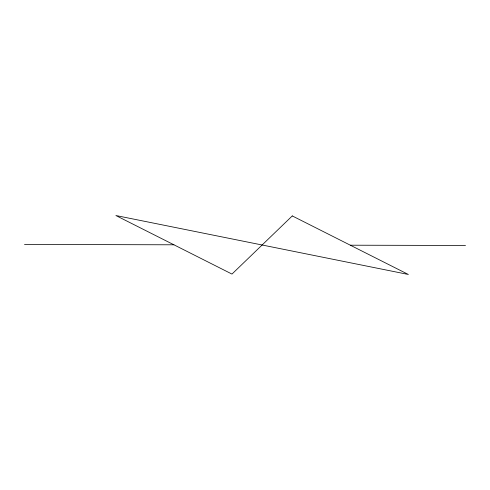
<?xml version="1.0" encoding="UTF-8"?>
<svg xmlns="http://www.w3.org/2000/svg" width="490" height="490" viewBox="0 0 490 490"><rect width="100%" height="100%" fill="white"/><g stroke="black" fill="none" stroke-linecap="round" stroke-linejoin="round"><path stroke-width="0.73" d="M24.5 244.449L173.925 244.798M350.326 245.202L465.5 245.472M292.273 215.925L231.978 274.075L115.873 215.52L408.378 274.48L292.273 215.925"/></g></svg>
